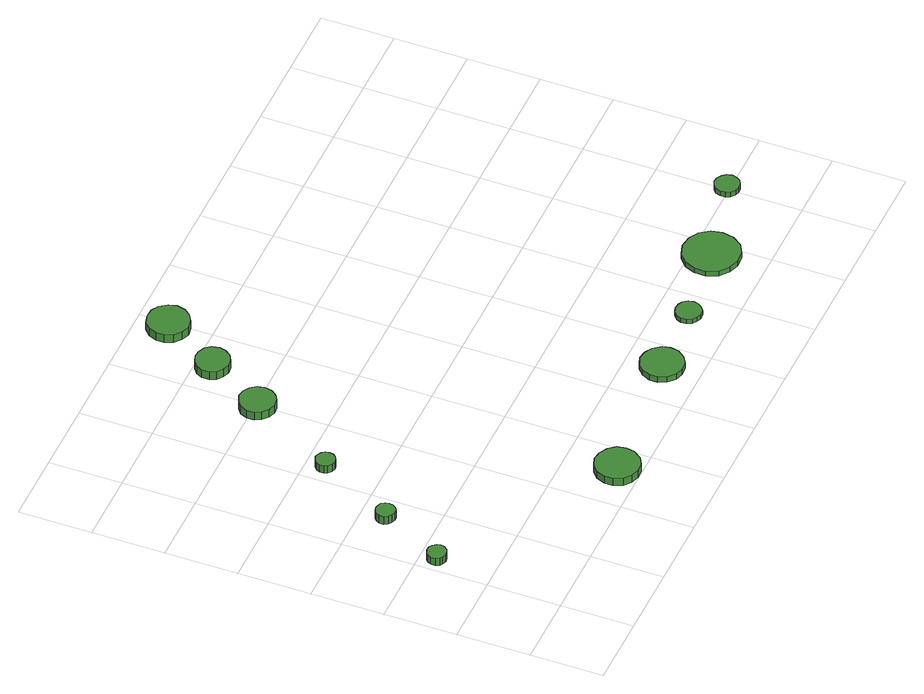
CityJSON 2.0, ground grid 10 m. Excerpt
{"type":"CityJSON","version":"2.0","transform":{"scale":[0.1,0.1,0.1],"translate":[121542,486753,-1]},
"CityObjects":{
"tree1":{"type":"SolitaryVegetationObject","attributes":{"function":"something"},"geometry":[{"type":"MultiSurface","lod":"1","boundaries":[[[0,1,2,3,4,5,6,7,8,9,10,11,12,13,14]],[[15,16,17,18,19,20,21,22,23,24,25,26,27,28,29]],[[0,29,28,1]],[[1,28,27,2]],[[2,27,26,3]],[[3,26,25,4]],[[4,25,24,5]],[[5,24,23,6]],[[6,23,22,7]],[[7,22,21,8]],[[8,21,20,9]],[[9,20,19,10]],[[10,19,18,11]],[[11,18,17,12]],[[12,17,16,13]],[[13,16,15,14]],[[14,15,29,0]]]}]},
"tree2":{"type":"SolitaryVegetationObject","attributes":{"function":"something"},"geometry":[{"type":"MultiSurface","lod":"1","boundaries":[[[30,31,32,33,34,35,36,37,38,39,40,41,42,43,44]],[[45,46,47,48,49,50,51,52,53,54,55,56,57,58,59]],[[30,59,58,31]],[[31,58,57,32]],[[32,57,56,33]],[[33,56,55,34]],[[34,55,54,35]],[[35,54,53,36]],[[36,53,52,37]],[[37,52,51,38]],[[38,51,50,39]],[[39,50,49,40]],[[40,49,48,41]],[[41,48,47,42]],[[42,47,46,43]],[[43,46,45,44]],[[44,45,59,30]]]}]},
"tree3":{"type":"SolitaryVegetationObject","attributes":{"function":"something"},"geometry":[{"type":"MultiSurface","lod":"1","boundaries":[[[60,61,62,63,64,65,66,67,68,69,70,71,72,73,74]],[[75,76,77,78,79,80,81,82,83,84,85,86,87,88,89]],[[60,89,88,61]],[[61,88,87,62]],[[62,87,86,63]],[[63,86,85,64]],[[64,85,84,65]],[[65,84,83,66]],[[66,83,82,67]],[[67,82,81,68]],[[68,81,80,69]],[[69,80,79,70]],[[70,79,78,71]],[[71,78,77,72]],[[72,77,76,73]],[[73,76,75,74]],[[74,75,89,60]]]}]},
"tree4":{"type":"SolitaryVegetationObject","attributes":{"function":"something"},"geometry":[{"type":"MultiSurface","lod":"1","boundaries":[[[90,91,92,93,94,95,96,97,98,99,100,101,102,103,104]],[[105,106,107,108,109,110,111,112,113,114,115,116,117,118,119]],[[90,119,118,91]],[[91,118,117,92]],[[92,117,116,93]],[[93,116,115,94]],[[94,115,114,95]],[[95,114,113,96]],[[96,113,112,97]],[[97,112,111,98]],[[98,111,110,99]],[[99,110,109,100]],[[100,109,108,101]],[[101,108,107,102]],[[102,107,106,103]],[[103,106,105,104]],[[104,105,119,90]]]}]},
"tree5":{"type":"SolitaryVegetationObject","attributes":{"function":"something"},"geometry":[{"type":"MultiSurface","lod":"1","boundaries":[[[120,121,122,123,124,125,126,127,128,129,130,131,132,133,134]],[[135,136,137,138,139,140,141,142,143,144,145,146,147,148,149]],[[120,149,148,121]],[[121,148,147,122]],[[122,147,146,123]],[[123,146,145,124]],[[124,145,144,125]],[[125,144,143,126]],[[126,143,142,127]],[[127,142,141,128]],[[128,141,140,129]],[[129,140,139,130]],[[130,139,138,131]],[[131,138,137,132]],[[132,137,136,133]],[[133,136,135,134]],[[134,135,149,120]]]}]},
"tree6":{"type":"SolitaryVegetationObject","attributes":{"function":"something"},"geometry":[{"type":"MultiSurface","lod":"1","boundaries":[[[150,151,152,153,154,155,156,157,158,159,160,161,162,163,164]],[[165,166,167,168,169,170,171,172,173,174,175,176,177,178,179]],[[150,179,178,151]],[[151,178,177,152]],[[152,177,176,153]],[[153,176,175,154]],[[154,175,174,155]],[[155,174,173,156]],[[156,173,172,157]],[[157,172,171,158]],[[158,171,170,159]],[[159,170,169,160]],[[160,169,168,161]],[[161,168,167,162]],[[162,167,166,163]],[[163,166,165,164]],[[164,165,179,150]]]}]},
"tree7":{"type":"SolitaryVegetationObject","attributes":{"function":"something"},"geometry":[{"type":"MultiSurface","lod":"1","boundaries":[[[180,181,182,183,184,185,186,187,188,189,190,191,192,193,194]],[[195,196,197,198,199,200,201,202,203,204,205,206,207,208,209]],[[180,209,208,181]],[[181,208,207,182]],[[182,207,206,183]],[[183,206,205,184]],[[184,205,204,185]],[[185,204,203,186]],[[186,203,202,187]],[[187,202,201,188]],[[188,201,200,189]],[[189,200,199,190]],[[190,199,198,191]],[[191,198,197,192]],[[192,197,196,193]],[[193,196,195,194]],[[194,195,209,180]]]}]},
"tree8":{"type":"SolitaryVegetationObject","attributes":{"function":"something"},"geometry":[{"type":"MultiSurface","lod":"1","boundaries":[[[210,211,212,213,214,215,216,217,218,219,220,221,222,223,224]],[[225,226,227,228,229,230,231,232,233,234,235,236,237,238,239]],[[210,239,238,211]],[[211,238,237,212]],[[212,237,236,213]],[[213,236,235,214]],[[214,235,234,215]],[[215,234,233,216]],[[216,233,232,217]],[[217,232,231,218]],[[218,231,230,219]],[[219,230,229,220]],[[220,229,228,221]],[[221,228,227,222]],[[222,227,226,223]],[[223,226,225,224]],[[224,225,239,210]]]}]},
"tree9":{"type":"SolitaryVegetationObject","attributes":{"function":"something"},"geometry":[{"type":"MultiSurface","lod":"1","boundaries":[[[240,241,242,243,244,245,246,247,248,249,250,251,252,253,254]],[[255,256,257,258,259,260,261,262,263,264,265,266,267,268,269]],[[240,269,268,241]],[[241,268,267,242]],[[242,267,266,243]],[[243,266,265,244]],[[244,265,264,245]],[[245,264,263,246]],[[246,263,262,247]],[[247,262,261,248]],[[248,261,260,249]],[[249,260,259,250]],[[250,259,258,251]],[[251,258,257,252]],[[252,257,256,253]],[[253,256,255,254]],[[254,255,269,240]]]}]},
"tree10":{"type":"SolitaryVegetationObject","attributes":{"function":"something"},"geometry":[{"type":"MultiSurface","lod":"1","boundaries":[[[270,271,272,273,274,275,276,277,278,279,280,281,282,283,284]],[[285,286,287,288,289,290,291,292,293,294,295,296,297,298,299]],[[270,299,298,271]],[[271,298,297,272]],[[272,297,296,273]],[[273,296,295,274]],[[274,295,294,275]],[[275,294,293,276]],[[276,293,292,277]],[[277,292,291,278]],[[278,291,290,279]],[[279,290,289,280]],[[280,289,288,281]],[[281,288,287,282]],[[282,287,286,283]],[[283,286,285,284]],[[284,285,299,270]]]}]},
"tree11":{"type":"SolitaryVegetationObject","attributes":{"function":"something"},"geometry":[{"type":"MultiSurface","lod":"1","boundaries":[[[300,301,302,303,304,305,306,307,308,309,310,311,312,313,314]],[[315,316,317,318,319,320,321,322,323,324,325,326,327,328,329]],[[300,329,328,301]],[[301,328,327,302]],[[302,327,326,303]],[[303,326,325,304]],[[304,325,324,305]],[[305,324,323,306]],[[306,323,322,307]],[[307,322,321,308]],[[308,321,320,309]],[[309,320,319,310]],[[310,319,318,311]],[[311,318,317,312]],[[312,317,316,313]],[[313,316,315,314]],[[314,315,329,300]]]}]}
},
"vertices":[
[33,177,22],[32,182,22],[28,187,22],[24,190,22],[18,190,22],[13,188,22],[9,185,22],[7,180,22],[7,174,22],[9,169,22],[13,166,22],[18,164,22],[24,165,22],[28,167,22],[32,172,22],[32,172,10],[28,167,10],[24,165,10],[18,164,10],[13,166,10],[9,169,10],[7,174,10],[7,180,10],[9,185,10],[13,188,10],[18,190,10],[24,190,10],[28,187,10],[32,182,10],[33,177,10],
[82,268,20],[81,273,20],[78,278,20],[73,280,20],[68,281,20],[63,279,20],[59,276,20],[56,271,20],[56,265,20],[59,260,20],[63,257,20],[68,255,20],[73,255,20],[78,258,20],[81,263,20],[81,263,7],[78,258,7],[73,255,7],[68,255,7],[63,257,7],[59,260,7],[56,265,7],[56,271,7],[59,276,7],[63,279,7],[68,281,7],[73,280,7],[78,278,7],[81,273,7],[82,268,7],
[142,374,19],[141,380,19],[138,384,19],[133,387,19],[128,388,19],[123,386,19],[118,382,19],[116,377,19],[116,372,19],[118,367,19],[123,363,19],[128,361,19],[133,362,19],[138,365,19],[141,369,19],[141,369,7],[138,365,7],[133,362,7],[128,361,7],[123,363,7],[118,367,7],[116,372,7],[116,377,7],[118,382,7],[123,386,7],[128,388,7],[133,387,7],[138,384,7],[141,380,7],[142,374,7],
[293,31,19],[291,43,19],[283,53,19],[272,59,19],[260,61,19],[248,57,19],[239,48,19],[234,37,19],[234,25,19],[239,13,19],[248,5,19],[260,1,19],[272,2,19],[283,8,19],[291,19,19],[291,19,7],[283,8,7],[272,2,7],[260,1,7],[248,5,7],[239,13,7],[234,25,7],[234,37,7],[239,48,7],[248,57,7],[260,61,7],[272,59,7],[283,53,7],[291,43,7],[293,31,7],
[222,496,20],[220,506,20],[214,514,20],[206,519,20],[196,521,20],[186,517,20],[178,511,20],[174,501,20],[174,491,20],[178,482,20],[186,475,20],[196,472,20],[206,473,20],[214,478,20],[220,486,20],[220,486,7],[214,478,7],[206,473,7],[196,472,7],[186,475,7],[178,482,7],[174,491,7],[174,501,7],[178,511,7],[186,517,7],[196,521,7],[206,519,7],[214,514,7],[220,506,7],[222,496,7],
[266,576,23],[264,586,23],[258,594,23],[249,598,23],[240,599,23],[231,596,23],[223,590,23],[219,581,23],[219,571,23],[223,562,23],[231,556,23],[240,553,23],[249,554,23],[258,559,23],[264,567,23],[264,567,10],[258,559,10],[249,554,10],[240,553,10],[231,556,10],[223,562,10],[219,571,10],[219,581,10],[223,590,10],[231,596,10],[240,599,10],[249,598,10],[258,594,10],[264,586,10],[266,576,10],
[491,52,16],[489,63,16],[481,73,16],[471,79,16],[459,81,16],[448,77,16],[439,69,16],[434,58,16],[434,46,16],[439,35,16],[448,27,16],[459,23,16],[471,24,16],[481,30,16],[489,40,16],[489,40,7],[481,30,7],[471,24,7],[459,23,7],[448,27,7],[439,35,7],[434,46,7],[434,58,7],[439,69,7],[448,77,7],[459,81,7],[471,79,7],[481,73,7],[489,63,7],[491,52,7],
[316,655,25],[313,666,25],[306,676,25],[296,682,25],[284,683,25],[273,680,25],[264,672,25],[259,661,25],[259,649,25],[264,638,25],[273,630,25],[284,626,25],[296,628,25],[306,634,25],[313,643,25],[313,643,12],[306,634,12],[296,628,12],[284,626,12],[273,630,12],[264,638,12],[259,649,12],[259,661,12],[264,672,12],[273,680,12],[284,683,12],[296,682,12],[306,676,12],[313,666,12],[316,655,12],
[584,59,14],[582,66,14],[578,72,14],[572,75,14],[564,76,14],[558,74,14],[552,69,14],[549,62,14],[549,55,14],[552,48,14],[558,44,14],[564,41,14],[572,42,14],[578,46,14],[582,52,14],[582,52,7],[578,46,7],[572,42,7],[564,41,7],[558,44,7],[552,48,7],[549,55,7],[549,62,7],[552,69,7],[558,74,7],[564,76,7],[572,75,7],[578,72,7],[582,66,7],[584,59,7],
[716,74,15],[713,89,15],[704,102,15],[690,110,15],[674,112,15],[659,107,15],[647,96,15],[641,82,15],[641,66,15],[647,51,15],[659,41,15],[674,36,15],[690,37,15],[704,45,15],[713,58,15],[713,58,7],[704,45,7],[690,37,7],[674,36,7],[659,41,7],[647,51,7],[641,66,7],[641,82,7],[647,96,7],[659,107,7],[674,112,7],[690,110,7],[704,102,7],[713,89,7],[716,74,7],
[820,104,15],[818,111,15],[814,116,15],[808,120,15],[801,121,15],[795,118,15],[789,114,15],[787,107,15],[787,100,15],[789,94,15],[795,89,15],[801,87,15],[808,88,15],[814,91,15],[818,97,15],[818,97,7],[814,91,7],[808,88,7],[801,87,7],[795,89,7],[789,94,7],[787,100,7],[787,107,7],[789,114,7],[795,118,7],[801,121,7],[808,120,7],[814,116,7],[818,111,7],[820,104,7]
]}
